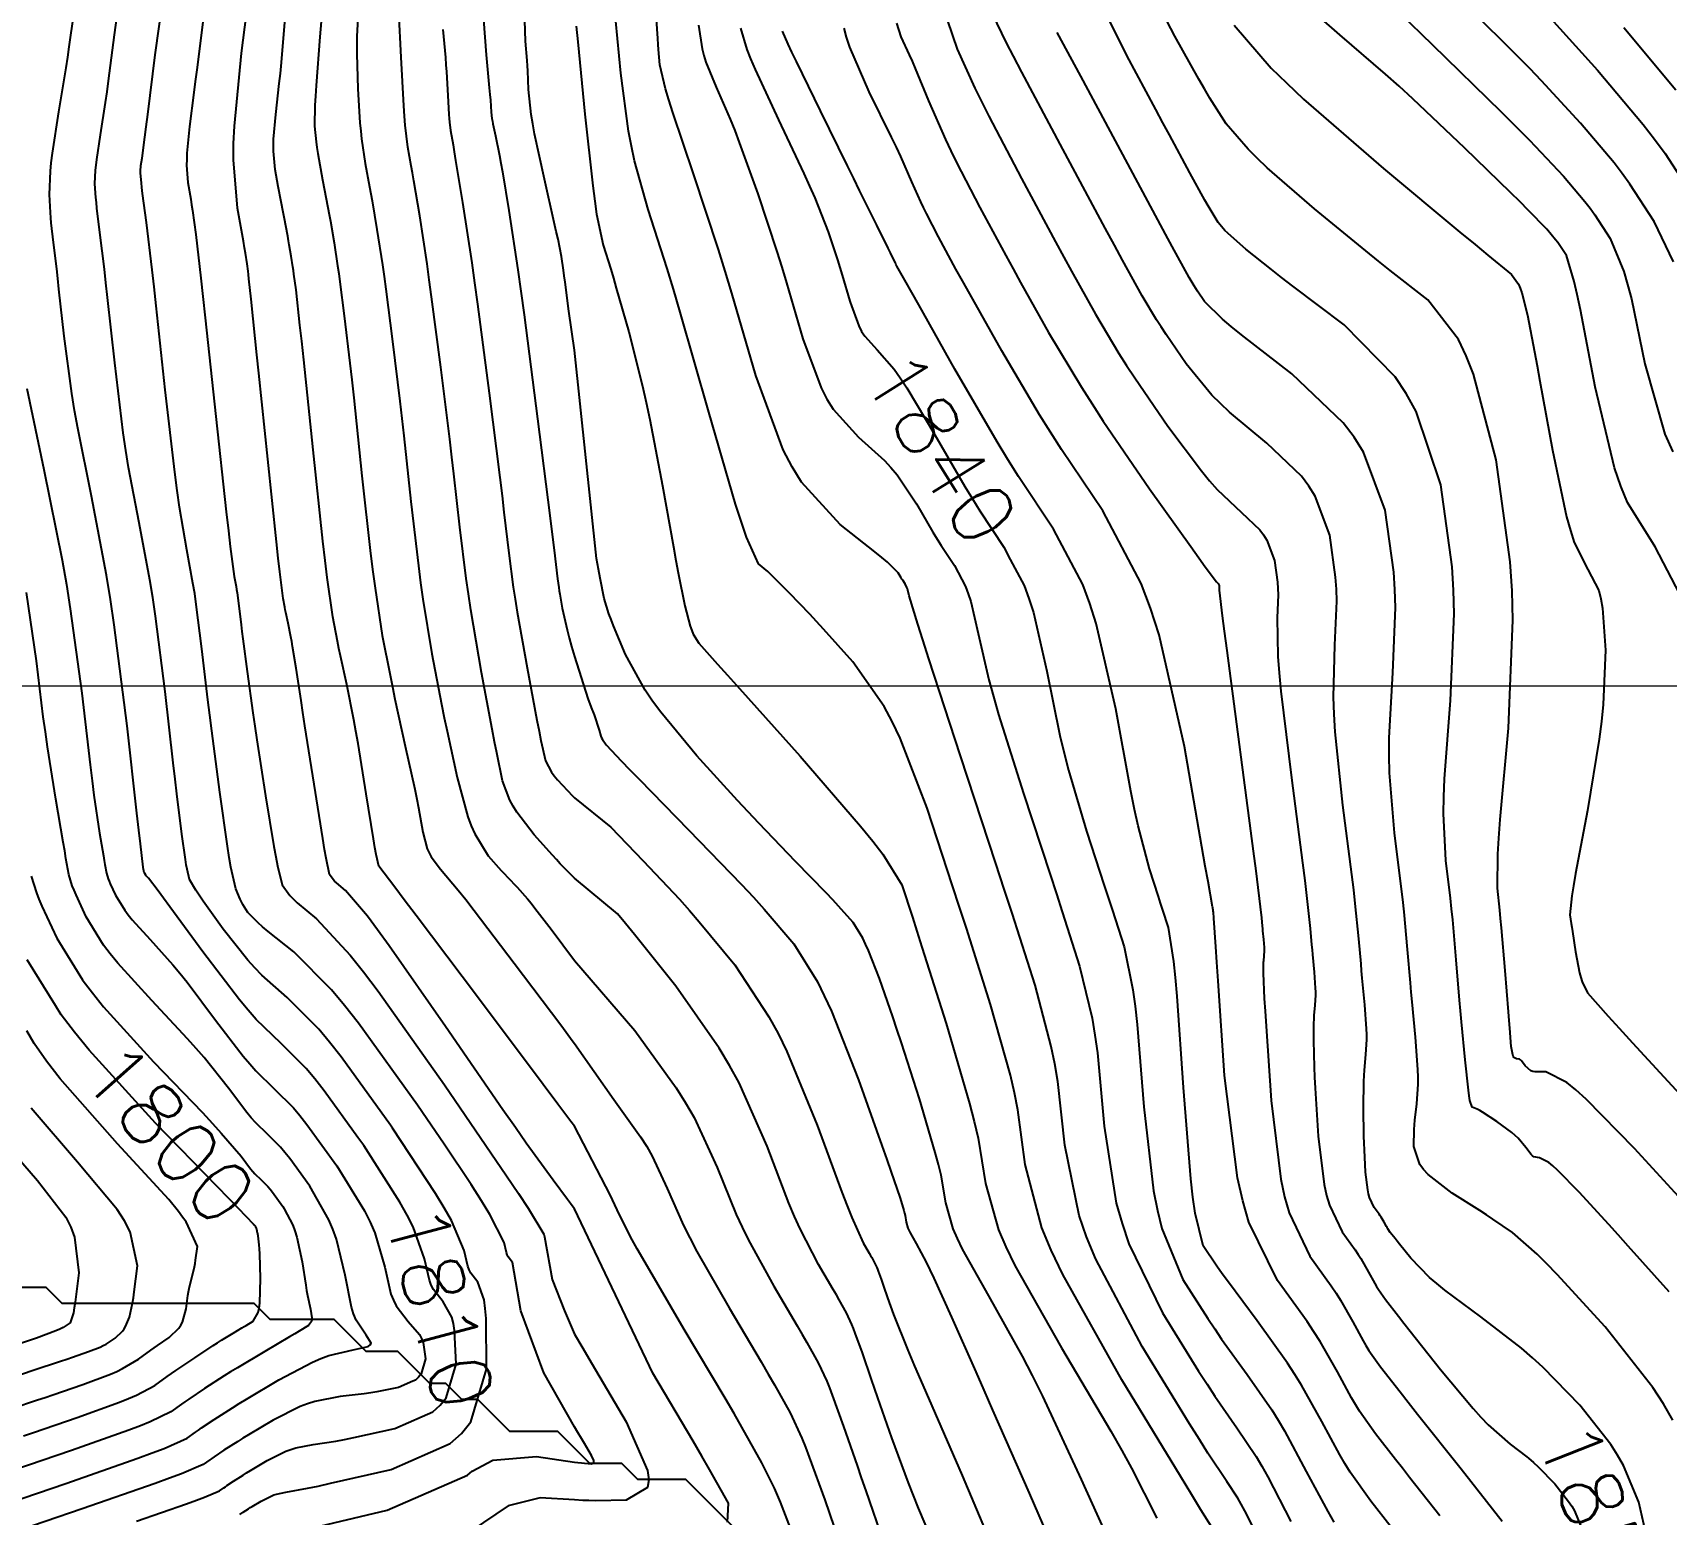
# Model space of a CAD drawing. Header units: metres. Extents: x 837117 to 838477, y 1189012 to 1191015.
# Drawn here: x 837966.1 to 838068.3, y 1189562.1 to 1189654.7 of the extents above; entities that cross this region are included whole.
import ezdxf

# ---------------------------------------------------------------- set-up
doc = ezdxf.new("R2010")
doc.units = ezdxf.units.M
doc.header["$LTSCALE"] = 0.3
doc.layers.add('COORD', color=7, linetype='Continuous', lineweight=20)
doc.layers.add('DRENAJE', color=5, linetype='Continuous', lineweight=25)
doc.layers.add('COTAS 10', color=1, linetype='Continuous')
doc.layers.add('COTAS INT', color=252, linetype='Continuous')
doc.styles.get("Standard").update_dxf_attribs({"font": 'simplex.shx'})

msp = doc.modelspace()

# ---------------------------------------------------------------- linework, layer by layer
at = {"layer": 'COORD'}
msp.add_line((837476.514, 1189613.872), (838476.514, 1189613.872), dxfattribs=at)
at = {"layer": 'COTAS 10'}
for points, elevation in [([(837979.076, 1189562.089), (837979.297, 1189562.237), (837979.618, 1189562.442), (837979.735, 1189562.513), (837979.863, 1189562.591), (837980.425, 1189562.927), (837981.051, 1189563.24), (837981.219, 1189563.304), (837981.385, 1189563.358), (837981.968, 1189563.473), (837983.322, 1189563.723), (837983.974, 1189563.863), (837984.746, 1189564.034), (837988.536, 1189564.905), (837992.233, 1189566.516), (837992.947, 1189567.153), (837993.526, 1189567.873), (837994.498, 1189571.161), (837994.474, 1189574.323), (837994.426, 1189574.964), (837994.359, 1189575.503), (837993.967, 1189576.6), (837993.525, 1189577.166), (837993.427, 1189577.37), (837993.34, 1189577.595), (837993.115, 1189578.576), (837992.314, 1189580.455), (837991.864, 1189581.246), (837991.316, 1189582.153), (837988.628, 1189586.23), (837988.511, 1189586.407), (837985.422, 1189590.684), (837984.695, 1189591.606), (837984.022, 1189592.415), (837982.053, 1189594.391), (837980.46, 1189595.797), (837980.023, 1189596.247), (837979.589, 1189596.723), (837978.04, 1189598.66), (837976.783, 1189600.42), (837976.533, 1189600.784), (837976.325, 1189601.094), (837975.929, 1189601.771), (837975.785, 1189602.405), (837975.736, 1189602.689), (837975.683, 1189603.02), (837975.457, 1189604.607), (837975.143, 1189607.125), (837975.033, 1189608.043), (837974.915, 1189609.056), (837974.406, 1189613.513), (837973.81, 1189618.22), (837973.636, 1189619.391), (837973.459, 1189620.505), (837972.787, 1189624.052), (837972.129, 1189627.516), (837971.96, 1189628.578), (837971.798, 1189629.684), (837971.262, 1189634.052), (837970.818, 1189638.137), (837970.714, 1189639.065), (837970.618, 1189639.906), (837970.339, 1189642.209), (837970.153, 1189643.726), (837970.115, 1189644.071), (837970.083, 1189644.384), (837970.02, 1189645.242), (837970.06, 1189646.104), (837970.093, 1189646.419), (837970.136, 1189646.768), (837970.371, 1189648.303), (837970.688, 1189650.328), (837970.781, 1189650.986), (837970.878, 1189651.686), (837971.249, 1189654.563), (837971.607, 1189657.152)], 1810), ([(837984.343, 1189657.338), (837984.083, 1189654.426), (837983.852, 1189651.382), (837983.812, 1189650.735), (837983.781, 1189650.172), (837983.753, 1189648.847), (837983.853, 1189647.862), (837983.903, 1189647.514), (837983.963, 1189647.134), (837984.26, 1189645.491), (837984.59, 1189643.759), (837984.67, 1189643.324), (837984.746, 1189642.907), (837984.978, 1189641.561), (837985.199, 1189640.118), (837985.266, 1189639.641), (837985.337, 1189639.13), (837985.615, 1189637.002), (837985.966, 1189634.041), (837986.081, 1189633.004), (837986.205, 1189631.872), (837986.719, 1189627.002), (837987.258, 1189622.136), (837987.398, 1189621.007), (837987.534, 1189619.972), (837987.991, 1189617.025), (837988.472, 1189614.548), (837988.623, 1189613.809), (837988.783, 1189613.049), (837989.424, 1189610.112), (837990.015, 1189607.41), (837990.143, 1189606.798), (837990.255, 1189606.243), (837990.531, 1189604.73), (837990.803, 1189603.687), (837990.914, 1189603.429), (837991.039, 1189603.185), (837991.618, 1189602.415), (837992.74, 1189601.101), (837993.207, 1189600.513), (837993.742, 1189599.829), (837996.242, 1189596.549), (837999.141, 1189592.677), (837999.928, 1189591.619), (838000, 1189591.522), (838002.455, 1189588.018), (838004.137, 1189585.684), (838004.518, 1189585.074), (838004.861, 1189584.478), (838005.795, 1189582.455), (838006.809, 1189580.143), (838007.204, 1189579.365), (838007.648, 1189578.527), (838009.662, 1189575.004), (838011.67, 1189571.616), (838012.109, 1189570.864), (838012.498, 1189570.192), (838013.483, 1189568.437), (838014.214, 1189566.854), (838014.442, 1189566.291), (838014.683, 1189565.674), (838015.646, 1189562.996), (838016.526, 1189560.43)], 1820), ([(838069.09, 1189619.602), (838067.552, 1189622.566), (838065.823, 1189625.322), (838065.403, 1189626.349), (838065.009, 1189627.491), (838063.797, 1189632.566), (838062.886, 1189637.367), (838062.682, 1189638.335), (838062.498, 1189639.147), (838062.006, 1189640.775), (838061.6, 1189641.396), (838061.47, 1189641.573), (838061.333, 1189641.752), (838060.775, 1189642.417), (838059.622, 1189643.606), (838059.11, 1189644.116), (838058.515, 1189644.703), (838055.666, 1189647.477), (838052.403, 1189650.561), (838051.546, 1189651.345), (838050.709, 1189652.098), (838047.852, 1189654.567), (838045.549, 1189656.554)], 1860), ([(838033.754, 1189559.708), (838031.694, 1189564.279), (838029.276, 1189569.488), (838028.64, 1189570.768), (838028.019, 1189571.977), (838025.9, 1189575.759), (838024.258, 1189578.669), (838023.938, 1189579.33), (838023.676, 1189579.927), (838023.219, 1189581.561), (838022.918, 1189583.301), (838022.755, 1189583.966), (838022.558, 1189584.71), (838021.561, 1189588.061), (838020.436, 1189591.566), (838020.159, 1189592.409), (838019.896, 1189593.195), (838019.073, 1189595.573), (838018.378, 1189597.336), (838018.195, 1189597.735), (838018.018, 1189598.095), (838017.415, 1189599.073), (838016.516, 1189600.101), (838016.152, 1189600.492), (838015.738, 1189600.929), (838013.829, 1189602.894), (838011.523, 1189605.284), (838010.86, 1189605.989), (838010.185, 1189606.714), (838007.659, 1189609.489), (838005.395, 1189612.224), (838004.886, 1189612.923), (838004.428, 1189613.598), (838003.198, 1189615.823), (838002.447, 1189617.615), (838002.291, 1189618.016), (838002.157, 1189618.375), (838001.858, 1189619.327), (838001.608, 1189620.605), (838001.504, 1189621.17), (838001.385, 1189621.827), (838000, 1189634.852), (837999.655, 1189637.278), (837999.42, 1189639.1), (837999.368, 1189639.496), (837999.32, 1189639.843), (837999.194, 1189640.704), (837998.974, 1189641.781), (837998.868, 1189642.265), (837998.742, 1189642.829), (837998.121, 1189645.538), (837997.513, 1189648.363), (837997.395, 1189649.001), (837997.298, 1189649.577), (837997.13, 1189651.136), (837997.085, 1189652.301), (837997.066, 1189652.629), (837997.044, 1189652.959), (837996.942, 1189654.17), (837996.89, 1189655.449)], 1830), ([(838067.049, 1189560.559), (838066.54, 1189562.858), (838065.583, 1189565.148), (838065.208, 1189565.8), (838064.785, 1189566.46), (838062.858, 1189568.908), (838060.547, 1189571.276), (838060.296, 1189571.507), (838059.881, 1189571.885), (838059.204, 1189572.474), (838056.665, 1189574.433), (838054.403, 1189576.107), (838053.9, 1189576.516), (838053.45, 1189576.902), (838052.274, 1189578.1), (838051.576, 1189578.983), (838051.428, 1189579.17), (838051.3, 1189579.333), (838051.001, 1189579.714), (838050.838, 1189579.945), (838050.795, 1189580.013), (838050.753, 1189580.083), (838050.611, 1189580.347), (838050.435, 1189580.658), (838050.372, 1189580.756), (838050.303, 1189580.86), (838050.001, 1189581.278), (838049.708, 1189581.891), (838049.645, 1189582.118), (838049.589, 1189582.369), (838049.452, 1189583.48), (838049.381, 1189584.869), (838049.367, 1189585.294), (838049.355, 1189585.738), (838049.334, 1189587.49), (838049.352, 1189589.138), (838049.365, 1189589.517), (838049.382, 1189589.862), (838049.471, 1189590.828), (838049.528, 1189591.76), (838049.525, 1189592.083), (838049.514, 1189592.436), (838049.404, 1189593.945), (838049.248, 1189595.607), (838049.208, 1189596.055), (838049.17, 1189596.498), (838049.04, 1189598.055), (838048.813, 1189600.262), (838048.712, 1189601.115), (838048.595, 1189602.073), (838048.038, 1189606.405), (838047.557, 1189610.99), (838047.488, 1189612.108), (838047.448, 1189613.159), (838047.536, 1189616.405), (838047.653, 1189619.172), (838047.631, 1189619.922), (838047.585, 1189620.663), (838047.222, 1189623.281), (838046.303, 1189625.726), (838045.907, 1189626.359), (838045.449, 1189626.973), (838043.281, 1189629.033), (838040.945, 1189630.97), (838040.38, 1189631.508), (838039.852, 1189632.046), (838038.241, 1189633.993), (838036.981, 1189635.83), (838036.674, 1189636.299), (838036.385, 1189636.751), (838035.491, 1189638.241), (838034.258, 1189640.484), (838033.756, 1189641.412), (838033.183, 1189642.472), (838030.532, 1189647.405), (838027.966, 1189652.232), (838027.447, 1189653.224), (838027.012, 1189654.068), (838026.131, 1189655.871)], 1850), ([(838010.376, 1189654.971), (838010.77, 1189653.631), (838011.002, 1189653.054), (838011.288, 1189652.388), (838012.764, 1189649.238), (838014.348, 1189645.893), (838014.702, 1189645.104), (838015.02, 1189644.375), (838015.86, 1189642.236), (838016.436, 1189640.497), (838016.587, 1189640.021), (838016.734, 1189639.546), (838017.213, 1189637.91), (838017.231, 1189637.847), (838017.778, 1189636.364), (838017.955, 1189636.025), (838018.143, 1189635.717), (838018.918, 1189634.867), (838019.987, 1189633.658), (838020.362, 1189633.125), (838020.771, 1189632.506), (838022.53, 1189629.551), (838024.398, 1189626.334), (838024.874, 1189625.55), (838025.334, 1189624.812), (838026.848, 1189622.53), (838027.247, 1189621.776), (838028.112, 1189620.136), (838028.414, 1189619.328), (838028.695, 1189618.456), (838029.536, 1189614.782), (838030.344, 1189610.762), (838030.605, 1189609.673), (838030.881, 1189608.594), (838032.011, 1189604.782), (838033.121, 1189601.397), (838033.385, 1189600.586), (838033.63, 1189599.831), (838034.356, 1189597.563), (838034.914, 1189594.869), (838035.052, 1189593.845), (838035.183, 1189592.7), (838035.599, 1189587.563), (838036.198, 1189582.305), (838036.444, 1189581.084), (838036.726, 1189579.966), (838038.036, 1189576.775), (838039.587, 1189574.328), (838040.022, 1189573.679), (838040.458, 1189573.041), (838042.05, 1189570.841), (838043.595, 1189568.619), (838044, 1189567.969), (838044.397, 1189567.303), (838045.75, 1189564.77), (838047.09, 1189562.263), (838047.478, 1189561.614)], 1840), ([(837965.561, 1189567.002), (837966.179, 1189567.212), (837968.918, 1189568.145), (837971.571, 1189569.104), (837972.133, 1189569.329), (837972.622, 1189569.538), (837973.765, 1189570.147), (837974.549, 1189570.715), (837974.81, 1189570.897), (837975.091, 1189571.091), (837976.264, 1189571.881), (837977.423, 1189572.641), (837977.695, 1189572.816), (837977.944, 1189572.975), (837978.668, 1189573.421), (837979.215, 1189573.743), (837979.354, 1189573.825), (837979.487, 1189573.903), (837979.925, 1189574.159), (837980.238, 1189574.71), (837980.294, 1189574.975), (837980.336, 1189575.288), (837980.377, 1189576.826), (837980.326, 1189578.365), (837980.311, 1189578.678), (837980.295, 1189578.944), (837980.236, 1189579.497), (837980.183, 1189579.702), (837980.173, 1189579.748), (837980.163, 1189579.789), (837980.142, 1189579.899), (837980.126, 1189579.972), (837980.121, 1189579.991), (837980.114, 1189580.008), (837980.084, 1189580.063), (837980.054, 1189580.106), (837980.046, 1189580.115), (837980.04, 1189580.123), (837980.02, 1189580.142), (837980.001, 1189580.161), (837979.995, 1189580.168), (837979.988, 1189580.176), (837979.96, 1189580.213), (837978.997, 1189581.21), (837978.401, 1189581.823), (837977.662, 1189582.582), (837973.802, 1189586.543), (837969.659, 1189591.098), (837968.742, 1189592.232), (837967.924, 1189593.31), (837967.559, 1189593.901), (837965.799, 1189596.745)], 1800)]:
    msp.add_lwpolyline(points, dxfattribs=dict(at, elevation=elevation))
at = {"layer": 'COTAS INT'}
for points, elevation in [([(838009.565, 1189561.615), (838009.639, 1189562.789), (838008.452, 1189564.9), (838007.971, 1189565.728), (838007.425, 1189566.662), (838004.905, 1189570.912), (838000, 1189581.186), (837999.927, 1189581.284), (837999.755, 1189581.515), (837999.559, 1189581.776), (837998.661, 1189582.971), (837996.991, 1189585.294), (837996.31, 1189586.266), (837995.533, 1189587.379), (837991.934, 1189592.588), (837988.409, 1189597.625), (837987.679, 1189598.631), (837987.055, 1189599.468), (837985.688, 1189601.085), (837985.126, 1189601.551), (837985.009, 1189601.662), (837984.91, 1189601.765), (837984.692, 1189602.073), (837984.478, 1189603.097), (837984.382, 1189603.652), (837984.269, 1189604.324), (837983.725, 1189607.731), (837983.157, 1189611.383), (837983.028, 1189612.209), (837982.912, 1189612.956), (837982.598, 1189614.986), (837982.381, 1189616.334), (837982.327, 1189616.651), (837982.274, 1189616.943), (837982.104, 1189617.792), (837981.961, 1189618.448), (837981.926, 1189618.618), (837981.892, 1189618.782), (837981.784, 1189619.336), (837981.58, 1189620.987), (837981.485, 1189621.844), (837981.373, 1189622.875), (837980.831, 1189628.042), (837980.276, 1189633.407), (837980.155, 1189634.563), (837980.05, 1189635.576), (837979.791, 1189638.042), (837979.654, 1189639.314), (837979.626, 1189639.575), (837979.602, 1189639.795), (837979.549, 1189640.256), (837979.438, 1189640.912), (837979.377, 1189641.254), (837979.303, 1189641.666), (837978.928, 1189643.734), (837978.688, 1189646.753), (837978.698, 1189647.765), (837978.743, 1189648.852), (837979.182, 1189653.416), (837979.713, 1189657.494)], 1816), ([(838049.57, 1189657.893), (838053.624, 1189653.952), (838057.921, 1189649.752), (838058.865, 1189648.812), (838059.702, 1189647.969), (838061.837, 1189645.729), (838063.159, 1189644.152), (838063.484, 1189643.728), (838063.792, 1189643.308), (838064.754, 1189641.837), (838065.6, 1189639.759), (838065.834, 1189638.958), (838066.068, 1189638.059), (838066.913, 1189633.996), (838068.17, 1189629.601), (838068.664, 1189628.494)], 1862), ([(837983.292, 1189561.174), (837988.302, 1189562.345), (837993.322, 1189564.533), (837993.617, 1189564.796), (837994.895, 1189565.473), (837997.626, 1189565.701), (838000, 1189565.358), (838000.212, 1189565.331), (838000.437, 1189565.305), (838000.63, 1189565.285), (838001.07, 1189565.257), (838001.214, 1189565.341), (838001.221, 1189565.392), (838001.213, 1189565.455), (838001.069, 1189565.781), (838000.632, 1189566.516), (838000.439, 1189566.836), (838000.216, 1189567.207), (838000, 1189567.566), (837998.081, 1189570.936), (837996.64, 1189574.805), (837996.137, 1189577.837), (837995.862, 1189578.189), (837995.8, 1189578.32), (837995.744, 1189578.463), (837995.6, 1189579.09), (837994.711, 1189580.84), (837994.186, 1189581.691), (837993.539, 1189582.702), (837991.848, 1189585.22), (837990.782, 1189586.805), (837990.197, 1189587.675), (837986.496, 1189592.799), (837985.624, 1189593.904), (837984.818, 1189594.873), (837982.46, 1189597.241), (837980.846, 1189598.52), (837980.509, 1189598.803), (837980.221, 1189599.056), (837979.577, 1189599.711), (837979.262, 1189600.213), (837979.18, 1189600.369), (837979.1, 1189600.533), (837978.833, 1189601.184), (837978.525, 1189602.535), (837978.42, 1189603.14), (837978.307, 1189603.845), (837977.826, 1189607.226), (837977.329, 1189611.054), (837977.205, 1189612.041), (837977.088, 1189612.997), (837976.713, 1189616.188), (837976.363, 1189618.954), (837976.261, 1189619.642), (837976.156, 1189620.297), (837975.761, 1189622.381), (837975.307, 1189625.049), (837975.166, 1189626.071), (837975.017, 1189627.217), (837974.425, 1189632.381), (837973.856, 1189637.613), (837973.723, 1189638.802), (837973.6, 1189639.879), (837973.243, 1189642.829), (837973.009, 1189644.65), (837972.964, 1189645.014), (837972.927, 1189645.318), (837972.864, 1189645.912), (837972.876, 1189646.177), (837972.887, 1189646.275), (837972.9, 1189646.382), (837972.972, 1189646.855), (837973.155, 1189648.171), (837973.238, 1189648.811), (837973.335, 1189649.569), (837973.8, 1189653.302), (837974.312, 1189657.006)], 1812), ([(837986.492, 1189656.324), (837986.399, 1189654.483), (837986.391, 1189653.934), (837986.39, 1189653.367), (837986.451, 1189651.177), (837986.59, 1189649.061), (837986.639, 1189648.542), (837986.693, 1189648.051), (837986.925, 1189646.518), (837987.196, 1189645.068), (837987.275, 1189644.629), (837987.354, 1189644.175), (837987.655, 1189642.4), (837987.994, 1189640.182), (837988.098, 1189639.448), (837988.206, 1189638.662), (837988.635, 1189635.391), (837989.088, 1189631.661), (837989.212, 1189630.586), (837989.335, 1189629.493), (837989.775, 1189625.391), (837990.243, 1189621.362), (837990.384, 1189620.315), (837990.529, 1189619.298), (837991.094, 1189615.87), (837991.698, 1189612.717), (837991.867, 1189611.874), (837992.038, 1189611.042), (837992.663, 1189608.145), (837993.345, 1189605.683), (837993.552, 1189605.126), (837993.766, 1189604.624), (837994.603, 1189603.258), (837995.421, 1189602.338), (837995.623, 1189602.117), (837995.814, 1189601.91), (837996.415, 1189601.281), (837997.066, 1189600.554), (837997.288, 1189600.285), (837997.528, 1189599.987), (837998.547, 1189598.666), (838000, 1189596.712), (838003.779, 1189592.34), (838006.368, 1189588.749), (838006.953, 1189587.809), (838007.482, 1189586.892), (838008.918, 1189583.779), (838010.109, 1189580.84), (838010.483, 1189580.033), (838010.876, 1189579.23), (838012.456, 1189576.354), (838013.921, 1189573.882), (838014.242, 1189573.333), (838014.526, 1189572.843), (838015.244, 1189571.562), (838015.777, 1189570.407), (838015.944, 1189569.996), (838016.12, 1189569.546), (838016.823, 1189567.592), (838017.668, 1189565.137), (838017.933, 1189564.372), (838018.212, 1189563.569), (838019.329, 1189560.36)], 1822), ([(838068.441, 1189576.008), (838065.874, 1189578.863), (838065.246, 1189579.557), (838064.654, 1189580.21), (838062.813, 1189582.222), (838061.453, 1189583.611), (838061.164, 1189583.872), (838060.913, 1189584.079), (838060.323, 1189584.378), (838059.983, 1189584.445), (838059.89, 1189584.506), (838059.797, 1189584.584), (838059.467, 1189585.017), (838058.991, 1189585.602), (838058.807, 1189585.777), (838058.6, 1189585.957), (838057.665, 1189586.65), (838056.77, 1189587.229), (838056.588, 1189587.336), (838056.436, 1189587.42), (838056.124, 1189587.534), (838055.98, 1189587.965), (838055.933, 1189588.249), (838055.883, 1189588.605), (838055.676, 1189590.489), (838055.454, 1189592.878), (838055.394, 1189593.554), (838055.335, 1189594.235), (838055.128, 1189596.745), (838054.905, 1189599.249), (838054.836, 1189599.926), (838054.764, 1189600.596), (838054.478, 1189602.957), (838054.335, 1189605.899), (838054.354, 1189606.935), (838054.398, 1189608.068), (838054.765, 1189612.957), (838054.994, 1189618.378), (838054.951, 1189619.846), (838054.861, 1189621.3), (838054.15, 1189626.428), (838052.608, 1189631.024), (838051.994, 1189632.142), (838051.299, 1189633.193), (838048.113, 1189636.428), (838044.912, 1189638.856), (838044.207, 1189639.397), (838043.581, 1189639.882), (838041.976, 1189641.161), (838041.044, 1189641.971), (838040.843, 1189642.16), (838040.666, 1189642.333), (838040.233, 1189642.834), (838039.797, 1189643.554), (838039.619, 1189643.866), (838039.416, 1189644.227), (838038.473, 1189645.94), (838037.196, 1189648.298), (838036.781, 1189649.066), (838036.34, 1189649.885), (838034.527, 1189653.259), (838032.995, 1189656.361)], 1854), ([(838069.476, 1189581.461), (838066.265, 1189584.948), (838063.237, 1189588.042), (838062.593, 1189588.623), (838062.034, 1189589.083), (838060.719, 1189589.751), (838060.058, 1189589.739), (838059.912, 1189589.771), (838059.78, 1189589.819), (838059.437, 1189590.122), (838059.206, 1189590.437), (838059.146, 1189590.492), (838059.087, 1189590.533), (838058.887, 1189590.568), (838058.722, 1189590.652), (838058.685, 1189590.725), (838058.652, 1189590.819), (838058.564, 1189591.339), (838058.465, 1189592.468), (838058.425, 1189592.948), (838058.38, 1189593.499), (838058.172, 1189596.09), (838057.951, 1189598.742), (838057.898, 1189599.331), (838057.848, 1189599.857), (838057.698, 1189601.233), (838057.724, 1189603.353), (838057.787, 1189604.349), (838057.872, 1189605.522), (838058.38, 1189611.233), (838058.665, 1189617.981), (838058.611, 1189619.809), (838058.499, 1189621.618), (838057.614, 1189628.002), (838056.193, 1189633.348), (838055.742, 1189634.502), (838055.268, 1189635.516), (838053.35, 1189638.002), (838051, 1189639.825), (838050.253, 1189640.422), (838049.464, 1189641.058), (838046.27, 1189643.685), (838043.313, 1189646.255), (838042.675, 1189646.855), (838042.114, 1189647.406), (838040.74, 1189648.994), (838039.723, 1189650.608), (838039.388, 1189651.175), (838039.029, 1189651.794), (838037.541, 1189654.466), (838036.254, 1189656.927)], 1856), ([(838068.702, 1189640.371), (838067.502, 1189642.898), (838065.983, 1189645.221), (838065.498, 1189645.883), (838064.985, 1189646.553), (838062.898, 1189649.04), (838060.455, 1189651.68), (838059.718, 1189652.447), (838058.953, 1189653.228), (838055.972, 1189656.179)], 1864), ([(837972.632, 1189561.668), (837975.755, 1189562.752), (837976.371, 1189562.974), (837976.879, 1189563.162), (837977.814, 1189563.558), (837978.089, 1189563.757), (837978.18, 1189563.821), (837978.279, 1189563.889), (837978.69, 1189564.166), (837979.29, 1189564.547), (837979.506, 1189564.68), (837979.745, 1189564.825), (837980.792, 1189565.449), (837981.957, 1189566.033), (837982.27, 1189566.152), (837982.58, 1189566.254), (837983.665, 1189566.467), (837985.093, 1189566.677), (837985.618, 1189566.776), (837986.2, 1189566.893), (837988.77, 1189567.465), (837990.486, 1189568.213), (837991.145, 1189568.5), (837991.603, 1189568.909), (837991.975, 1189569.371), (837992.599, 1189571.482), (837992.512, 1189573.574), (837992.435, 1189574.024), (837992.336, 1189574.418), (837991.788, 1189575.373), (837991.187, 1189576.143), (837991.054, 1189576.421), (837990.936, 1189576.726), (837990.629, 1189578.062), (837989.917, 1189580.07), (837989.543, 1189580.8), (837989.092, 1189581.605), (837986.826, 1189585.138), (837986.456, 1189585.651), (837984.349, 1189588.568), (837983.765, 1189589.308), (837983.226, 1189589.957), (837981.647, 1189591.541), (837980.115, 1189593.018), (837979.605, 1189593.599), (837979.057, 1189594.254), (837976.772, 1189597.24), (837974.712, 1189600.06), (837974.308, 1189600.61), (837973.975, 1189601.06), (837973.372, 1189601.85), (837973.257, 1189601.977), (837973.231, 1189602.009), (837973.208, 1189602.039), (837973.149, 1189602.135), (837973.115, 1189602.209), (837973.108, 1189602.226), (837973.102, 1189602.24), (837973.09, 1189602.278), (837973.08, 1189602.333), (837973.076, 1189602.359), (837973.071, 1189602.389), (837973.046, 1189602.534), (837972.873, 1189603.997), (837972.775, 1189604.857), (837972.655, 1189605.914), (837972.038, 1189611.379), (837971.235, 1189617.686), (837970.997, 1189619.275), (837970.752, 1189620.796), (837969.812, 1189625.723), (837968.95, 1189629.983), (837968.755, 1189631.084), (837968.579, 1189632.151), (837968.098, 1189635.723), (837967.779, 1189638.66), (837967.704, 1189639.328), (837967.635, 1189639.932), (837967.435, 1189641.588), (837967.296, 1189642.802), (837967.266, 1189643.128), (837967.24, 1189643.449), (837967.176, 1189644.572), (837967.243, 1189646.031), (837967.299, 1189646.564), (837967.371, 1189647.154), (837967.77, 1189649.751), (837968.22, 1189652.486), (837968.325, 1189653.162), (837968.421, 1189653.803), (837968.698, 1189655.825)], 1808), ([(837976.761, 1189655.357), (837976.389, 1189652.365), (837976.298, 1189651.636), (837976.211, 1189650.95), (837975.939, 1189648.828), (837975.779, 1189647.17), (837975.762, 1189646.776), (837975.758, 1189646.411), (837975.843, 1189645.326), (837976.016, 1189644.282), (837976.068, 1189643.942), (837976.121, 1189643.58), (837976.325, 1189642.088), (837976.648, 1189639.349), (837976.777, 1189638.2), (837976.922, 1189636.881), (837977.588, 1189630.71), (837978.237, 1189624.75), (837978.371, 1189623.565), (837978.486, 1189622.582), (837978.736, 1189620.71), (837978.854, 1189620.089), (837978.885, 1189619.893), (837978.915, 1189619.688), (837979.02, 1189618.863), (837979.16, 1189617.695), (837979.214, 1189617.273), (837979.273, 1189616.809), (837979.54, 1189614.777), (837979.902, 1189612.177), (837980.022, 1189611.355), (837980.151, 1189610.488), (837980.685, 1189606.988), (837981.205, 1189603.832), (837981.324, 1189603.182), (837981.433, 1189602.629), (837981.734, 1189601.441), (837982.204, 1189600.777), (837982.419, 1189600.555), (837982.67, 1189600.315), (837983.881, 1189599.311), (837985.991, 1189597.043), (837986.808, 1189596.008), (837987.725, 1189594.795), (837991.882, 1189588.944), (837995.763, 1189583.25), (837996.507, 1189582.137), (837997.108, 1189581.225), (837998.086, 1189579.604), (837998.126, 1189579.433), (837998.612, 1189576.778), (837999.37, 1189574.805), (838000, 1189573.353), (838000.523, 1189572.475), (838000.899, 1189571.839), (838001.322, 1189571.122), (838003.23, 1189567.872), (838004.575, 1189564.828), (838004.642, 1189564.242), (838004.577, 1189563.767), (838003.238, 1189562.979), (838001.328, 1189562.948), (838000.903, 1189562.95), (838000.523, 1189562.957), (838000, 1189562.991), (837997.853, 1189563.121), (837995.856, 1189562.632), (837993.536, 1189561.066)], 1814), ([(838013.499, 1189561.232), (838012.886, 1189562.851), (838012.698, 1189563.294), (838012.501, 1189563.735), (838011.722, 1189565.312), (838010.471, 1189567.541), (838009.977, 1189568.395), (838009.418, 1189569.35), (838006.868, 1189573.653), (838004.419, 1189577.824), (838003.924, 1189578.696), (838003.509, 1189579.446), (838002.671, 1189581.132), (838002.241, 1189582.064), (838000, 1189586.344), (837999.779, 1189586.642), (837998.963, 1189587.735), (837998.049, 1189588.956), (837993.936, 1189594.433), (837990.101, 1189599.525), (837989.363, 1189600.503), (837988.764, 1189601.295), (837987.77, 1189602.596), (837987.6, 1189603.339), (837987.522, 1189603.779), (837987.43, 1189604.32), (837986.986, 1189607.121), (837986.474, 1189610.276), (837986.34, 1189611.04), (837986.209, 1189611.757), (837985.764, 1189613.952), (837985.372, 1189615.748), (837985.275, 1189616.214), (837985.182, 1189616.665), (837984.888, 1189618.18), (837984.54, 1189620.647), (837984.413, 1189621.699), (837984.274, 1189622.91), (837983.662, 1189628.614), (837983.075, 1189634.252), (837982.951, 1189635.421), (837982.843, 1189636.42), (837982.596, 1189638.614), (837982.468, 1189639.598), (837982.435, 1189639.834), (837982.404, 1189640.055), (837982.302, 1189640.722), (837982.176, 1189641.439), (837982.129, 1189641.691), (837982.078, 1189641.966), (837981.85, 1189643.156), (837981.604, 1189644.431), (837981.542, 1189644.761), (837981.481, 1189645.08), (837981.283, 1189646.151), (837981.179, 1189647.286), (837981.178, 1189647.647), (837981.188, 1189648.028), (837981.328, 1189649.573), (837981.552, 1189651.517), (837981.617, 1189652.151), (837981.682, 1189652.826), (837981.926, 1189655.609)], 1818), ([(838022.752, 1189559.543), (838021.51, 1189562.47), (838021.19, 1189563.267), (838020.88, 1189564.059), (838019.845, 1189566.869), (838018.973, 1189569.371), (838018.766, 1189569.969), (838018.573, 1189570.525), (838018, 1189572.187), (838017.557, 1189573.418), (838017.446, 1189573.701), (838017.341, 1189573.96), (838017.006, 1189574.687), (838016.553, 1189575.494), (838016.374, 1189575.802), (838016.173, 1189576.148), (838015.25, 1189577.704), (838014.105, 1189579.933), (838013.763, 1189580.702), (838013.41, 1189581.537), (838012.042, 1189585.103), (838010.292, 1189589.067), (838009.697, 1189590.154), (838009.054, 1189591.236), (838006.335, 1189595.103), (838003.745, 1189598.341), (838003.184, 1189599.027), (838002.691, 1189599.621), (838000, 1189601.848), (837999.752, 1189602.097), (837999.115, 1189602.756), (837998.882, 1189603.009), (837998.625, 1189603.293), (837997.491, 1189604.571), (837996.4, 1189605.986), (837996.169, 1189606.357), (837995.969, 1189606.718), (837995.506, 1189607.943), (837995.146, 1189609.689), (837995.012, 1189610.379), (837994.862, 1189611.158), (837994.197, 1189614.714), (837993.523, 1189618.623), (837993.369, 1189619.623), (837993.227, 1189620.589), (837992.832, 1189623.779), (837992.465, 1189627.113), (837992.342, 1189628.169), (837992.21, 1189629.282), (837991.654, 1189633.779), (837991.075, 1189638.194), (837990.929, 1189639.255), (837990.789, 1189640.245), (837990.331, 1189643.239), (837989.963, 1189645.442), (837989.879, 1189645.935), (837989.802, 1189646.376), (837989.59, 1189647.545), (837989.426, 1189648.914), (837989.38, 1189649.481), (837989.334, 1189650.13), (837989.166, 1189653.153), (837989.027, 1189656.038)], 1824), ([(837994.311, 1189655.516), (837994.477, 1189653.311), (837994.676, 1189651.244), (837994.714, 1189650.823), (837994.745, 1189650.468), (837994.799, 1189649.734), (837994.844, 1189649.322), (837994.869, 1189649.169), (837994.901, 1189649.001), (837995.062, 1189648.253), (837995.312, 1189647.015), (837995.399, 1189646.538), (837995.494, 1189646.002), (837995.905, 1189643.58), (837996.46, 1189639.877), (837996.647, 1189638.534), (837996.848, 1189637.053), (837997.692, 1189630.556), (837998.454, 1189624.523), (837998.603, 1189623.334), (837998.726, 1189622.354), (837998.945, 1189620.556), (837999.018, 1189620.009), (837999.048, 1189619.818), (837999.082, 1189619.61), (837999.24, 1189618.717), (837999.548, 1189617.37), (837999.676, 1189616.876), (837999.824, 1189616.33), (838000, 1189615.715), (838000.847, 1189613.074), (838001.056, 1189612.522), (838001.228, 1189612.057), (838001.539, 1189611.103), (838001.648, 1189610.728), (838001.693, 1189610.627), (838001.744, 1189610.528), (838001.979, 1189610.18), (838002.938, 1189609.16), (838003.445, 1189608.637), (838004.057, 1189608.009), (838007.137, 1189604.873), (838010.437, 1189601.459), (838011.186, 1189600.656), (838011.865, 1189599.914), (838013.721, 1189597.75), (838015.186, 1189595.374), (838015.618, 1189594.5), (838016.06, 1189593.531), (838017.75, 1189589.25), (838019.222, 1189585.139), (838019.527, 1189584.277), (838019.788, 1189583.536), (838020.36, 1189581.86), (838020.59, 1189581.087), (838020.636, 1189580.915), (838020.673, 1189580.762), (838020.743, 1189580.36), (838020.848, 1189579.983), (838020.909, 1189579.845), (838020.983, 1189579.693), (838021.361, 1189579.021), (838021.984, 1189577.847), (838022.212, 1189577.378), (838022.463, 1189576.847), (838023.57, 1189574.407), (838025.083, 1189570.991), (838025.591, 1189569.844), (838026.136, 1189568.61), (838028.426, 1189563.427), (838030.451, 1189558.748)], 1828), ([(838000.117, 1189655.097), (838000.214, 1189654.126), (838000.654, 1189649.607), (838001.14, 1189645.12), (838001.265, 1189644.168), (838001.387, 1189643.343), (838001.793, 1189641.413), (838002.271, 1189639.909), (838002.437, 1189639.352), (838002.619, 1189638.734), (838003.401, 1189635.993), (838004.259, 1189632.61), (838004.488, 1189631.586), (838004.714, 1189630.525), (838005.504, 1189626.379), (838006.186, 1189622.557), (838006.344, 1189621.7), (838006.49, 1189620.929), (838006.908, 1189618.875), (838007.243, 1189617.611), (838007.337, 1189617.34), (838007.43, 1189617.102), (838007.772, 1189616.529), (838008.952, 1189615.235), (838009.575, 1189614.543), (838010.325, 1189613.706), (838014.105, 1189609.48), (838017.891, 1189605.101), (838018.645, 1189604.168), (838019.272, 1189603.357), (838020.474, 1189601.439), (838021.123, 1189599.423), (838021.401, 1189598.55), (838021.722, 1189597.541), (838023.235, 1189592.761), (838024.702, 1189587.779), (838024.994, 1189586.642), (838025.235, 1189585.61), (838025.695, 1189582.761), (838026.504, 1189579.871), (838026.967, 1189578.814), (838027.533, 1189577.646), (838030.438, 1189572.496), (838033.53, 1189567.289), (838034.214, 1189566.084), (838034.823, 1189564.981), (838036.4, 1189561.855)], 1832), ([(838040.149, 1189560.787), (838039.167, 1189562.369), (838038.59, 1189563.312), (838037.879, 1189564.474), (838034.209, 1189570.492), (838030.524, 1189577.088), (838029.804, 1189578.613), (838029.215, 1189580.009), (838028.171, 1189583.962), (838027.722, 1189587.383), (838027.508, 1189588.442), (838027.255, 1189589.551), (838026.015, 1189593.962), (838024.499, 1189598.721), (838024.071, 1189600.049), (838023.64, 1189601.382), (838022.054, 1189606.235), (838020.363, 1189610.607), (838019.865, 1189611.637), (838019.355, 1189612.589), (838017.408, 1189615.373), (838015.566, 1189617.415), (838015.123, 1189617.899), (838014.709, 1189618.346), (838013.453, 1189619.667), (838012.506, 1189620.611), (838012.286, 1189620.821), (838012.084, 1189621.009), (838011.508, 1189621.503), (838010.753, 1189623.167), (838010.439, 1189624.093), (838010.078, 1189625.22), (838008.395, 1189630.974), (838006.61, 1189637.217), (838006.186, 1189638.653), (838005.791, 1189639.963), (838004.616, 1189643.639), (838003.757, 1189646.681), (838003.561, 1189647.592), (838003.383, 1189648.532), (838002.895, 1189652.172), (838002.588, 1189655.41)], 1834), ([(838042.813, 1189560.562), (838041.907, 1189562.322), (838041.682, 1189562.727), (838041.467, 1189563.097), (838040.783, 1189564.139), (838039.597, 1189565.927), (838039.067, 1189566.768), (838038.449, 1189567.759), (838035.485, 1189572.586), (838032.591, 1189578.047), (838032.018, 1189579.437), (838031.542, 1189580.774), (838030.647, 1189585.162), (838030.209, 1189589.155), (838030.023, 1189590.243), (838029.808, 1189591.324), (838028.796, 1189595.162), (838027.353, 1189599.665), (838026.867, 1189601.164), (838026.344, 1189602.772), (838024.14, 1189609.494), (838022.157, 1189615.55), (838021.773, 1189616.74), (838021.46, 1189617.719), (838020.926, 1189619.494), (838020.844, 1189619.85), (838020.817, 1189619.935), (838020.787, 1189620.013), (838020.665, 1189620.246), (838020.518, 1189620.467), (838020.473, 1189620.539), (838020.427, 1189620.615), (838020.246, 1189620.927), (838019.572, 1189621.598), (838019.215, 1189621.9), (838018.784, 1189622.252), (838016.614, 1189623.946), (838014.192, 1189626.606), (838013.603, 1189627.567), (838013.049, 1189628.626), (838011.341, 1189633.265), (838009.843, 1189638.406), (838009.421, 1189639.782), (838008.997, 1189641.138), (838007.439, 1189645.865), (838006.157, 1189649.706), (838005.906, 1189650.504), (838005.7, 1189651.187), (838005.333, 1189652.693), (838005.254, 1189653.635), (838005.229, 1189653.963), (838005.204, 1189654.32), (838005.106, 1189655.849)], 1836), ([(838007.756, 1189655.16), (838007.98, 1189653.693), (838008.09, 1189653.274), (838008.222, 1189652.851), (838008.87, 1189651.279), (838009.744, 1189649.28), (838010.017, 1189648.588), (838010.305, 1189647.835), (838011.456, 1189644.614), (838012.645, 1189641.027), (838012.956, 1189640.042), (838013.259, 1189639.062), (838014.286, 1189635.556), (838015.413, 1189632.495), (838015.779, 1189631.796), (838016.168, 1189631.162), (838017.766, 1189629.407), (838019.386, 1189627.955), (838019.788, 1189627.512), (838020.171, 1189627.052), (838021.388, 1189625.239), (838022.412, 1189623.475), (838022.674, 1189623.044), (838022.926, 1189622.64), (838023.756, 1189621.388), (838024.45, 1189620.075), (838024.615, 1189619.631), (838024.769, 1189619.153), (838025.231, 1189617.138), (838025.902, 1189614.241), (838026.189, 1189613.207), (838026.519, 1189612.072), (838028.075, 1189607.138), (838029.732, 1189602.085), (838030.126, 1189600.875), (838030.491, 1189599.748), (838031.576, 1189596.363), (838032.361, 1189593.096), (838032.537, 1189592.044), (838032.696, 1189590.928), (838033.123, 1189586.363), (838033.87, 1189581.54), (838034.231, 1189580.261), (838034.659, 1189579.006), (838036.76, 1189574.681), (838039.018, 1189571.043), (838039.544, 1189570.223), (838040.028, 1189569.484), (838041.417, 1189567.49), (838042.607, 1189565.703), (838042.965, 1189565.095), (838043.336, 1189564.438), (838044.778, 1189561.655)], 1838), ([(838020.127, 1189655.28), (838020.409, 1189654.435), (838020.927, 1189653.315), (838021.106, 1189652.904), (838021.301, 1189652.449), (838022.135, 1189650.442), (838023.197, 1189648.022), (838023.535, 1189647.307), (838023.892, 1189646.573), (838025.344, 1189643.757), (838026.961, 1189640.771), (838027.423, 1189639.928), (838027.892, 1189639.079), (838029.635, 1189635.957), (838031.69, 1189632.533), (838032.355, 1189631.494), (838033.061, 1189630.415), (838035.957, 1189626.191), (838038.524, 1189622.572), (838039.023, 1189621.874), (838039.43, 1189621.309), (838040.134, 1189620.368), (838040.222, 1189620.284), (838040.241, 1189620.259), (838040.257, 1189620.233), (838040.294, 1189620.134), (838040.309, 1189620.027), (838040.311, 1189619.997), (838040.312, 1189619.966), (838040.307, 1189619.853), (838040.498, 1189618.25), (838040.623, 1189617.28), (838040.778, 1189616.082), (838042.427, 1189603.55), (838042.589, 1189602.305), (838042.721, 1189601.276), (838042.953, 1189599.365), (838042.995, 1189598.856), (838043.007, 1189598.712), (838043.021, 1189598.565), (838043.071, 1189598.022), (838043.107, 1189597.529), (838043.111, 1189597.414), (838043.112, 1189597.309), (838043.093, 1189597.004), (838043.064, 1189596.689), (838043.059, 1189596.576), (838043.054, 1189596.453), (838043.049, 1189595.914), (838043.125, 1189594.323), (838043.173, 1189593.536), (838043.232, 1189592.598), (838043.543, 1189587.959), (838044.15, 1189583.048), (838044.396, 1189581.938), (838044.676, 1189580.938), (838045.969, 1189578.228), (838047.304, 1189576.38), (838047.611, 1189575.922), (838047.889, 1189575.488), (838048.667, 1189574.117), (838049.295, 1189572.946), (838049.479, 1189572.639), (838049.668, 1189572.34), (838050.389, 1189571.319), (838051.618, 1189569.747), (838052.127, 1189569.101), (838052.71, 1189568.362), (838055.424, 1189564.929), (838058.003, 1189561.662)], 1846), ([(838023.327, 1189655.437), (838023.929, 1189653.656), (838025.029, 1189651.23), (838025.44, 1189650.391), (838025.898, 1189649.479), (838027.938, 1189645.581), (838030.072, 1189641.621), (838030.59, 1189640.67), (838031.075, 1189639.782), (838032.563, 1189637.099), (838034.037, 1189634.642), (838034.514, 1189633.896), (838035.021, 1189633.123), (838037.099, 1189630.092), (838039.188, 1189627.309), (838039.702, 1189626.691), (838040.187, 1189626.14), (838041.707, 1189624.7), (838042.835, 1189623.629), (838043.074, 1189623.309), (838043.28, 1189622.98), (838043.758, 1189621.707), (838043.947, 1189620.345), (838043.971, 1189619.959), (838043.983, 1189619.569), (838043.922, 1189618.129), (838043.973, 1189615.705), (838044.056, 1189614.694), (838044.167, 1189613.536), (838044.818, 1189608.129), (838045.511, 1189602.811), (838045.65, 1189601.71), (838045.767, 1189600.769), (838045.996, 1189598.71), (838046.082, 1189597.677), (838046.108, 1189597.383), (838046.135, 1189597.086), (838046.238, 1189595.984), (838046.31, 1189594.983), (838046.318, 1189594.749), (838046.32, 1189594.534), (838046.282, 1189593.916), (838046.223, 1189593.276), (838046.212, 1189593.047), (838046.203, 1189592.795), (838046.191, 1189591.702), (838046.24, 1189590.031), (838046.27, 1189589.415), (838046.307, 1189588.733), (838046.497, 1189585.72), (838046.869, 1189582.708), (838047.02, 1189582.028), (838047.192, 1189581.414), (838047.985, 1189579.753), (838048.804, 1189578.62), (838048.991, 1189578.339), (838049.162, 1189578.073), (838049.639, 1189577.232), (838050.024, 1189576.515), (838050.137, 1189576.326), (838050.253, 1189576.143), (838050.695, 1189575.517), (838051.504, 1189574.483), (838051.851, 1189574.042), (838052.252, 1189573.534), (838054.144, 1189571.142), (838056.175, 1189568.705), (838056.664, 1189568.17), (838057.121, 1189567.695), (838058.502, 1189566.481), (838059.529, 1189565.689), (838059.642, 1189565.601), (838059.946, 1189565.337), (838060.245, 1189565.063), (838061.283, 1189564), (838062.149, 1189562.901), (838062.338, 1189562.604), (838062.507, 1189562.312), (838062.937, 1189561.283)], 1848), ([(838041.246, 1189655.155), (838043.562, 1189652.479), (838044.506, 1189651.549), (838045.583, 1189650.539), (838050.565, 1189646.209), (838055.348, 1189642.233), (838056.299, 1189641.446), (838057.087, 1189640.795), (838058.586, 1189639.575), (838059.007, 1189638.984), (838059.115, 1189638.729), (838059.221, 1189638.434), (838059.575, 1189637.04), (838060.017, 1189634.74), (838060.178, 1189633.875), (838060.356, 1189632.911), (838061.137, 1189628.601), (838062.017, 1189624.441), (838062.257, 1189623.571), (838062.496, 1189622.823), (838063.345, 1189621.137), (838064.026, 1189619.824), (838064.159, 1189619.31), (838064.267, 1189618.733), (838064.457, 1189616.105), (838064.302, 1189612.712), (838064.193, 1189611.651), (838064.055, 1189610.537), (838063.318, 1189606.075), (838062.587, 1189602.153), (838062.453, 1189601.379), (838062.348, 1189600.74), (838062.218, 1189599.559), (838062.312, 1189599.022), (838062.349, 1189598.79), (838062.391, 1189598.52), (838062.583, 1189597.243), (838062.835, 1189595.929), (838062.914, 1189595.637), (838062.998, 1189595.376), (838063.335, 1189594.692), (838064.626, 1189593.226), (838065.31, 1189592.471), (838066.137, 1189591.566), (838070.304, 1189587.039)], 1858), ([(838061.208, 1189655.391), (838063.96, 1189652.351), (838066.811, 1189648.953), (838067.512, 1189648.037), (838068.175, 1189647.133), (838070.25, 1189643.96)], 1866), ([(838065.594, 1189655.021), (838068.849, 1189651.116)], 1868), ([(837991.773, 1189654.897), (837991.932, 1189653.136), (837991.968, 1189652.681), (837992, 1189652.239), (837992.089, 1189650.761), (837992.155, 1189649.581), (837992.173, 1189649.328), (837992.191, 1189649.107), (837992.255, 1189648.573), (837992.409, 1189647.685), (837992.483, 1189647.241), (837992.572, 1189646.71), (837993.008, 1189644.078), (837993.584, 1189640.309), (837993.76, 1189639.061), (837993.945, 1189637.726), (837994.673, 1189632.168), (837995.332, 1189626.902), (837995.473, 1189625.751), (837995.596, 1189624.734), (837995.889, 1189622.168), (837996.171, 1189620.035), (837996.287, 1189619.291), (837996.42, 1189618.48), (837997.035, 1189614.997), (837997.653, 1189611.724), (837997.786, 1189611.045), (837997.904, 1189610.465), (837998.194, 1189609.194), (837998.566, 1189608.475), (837998.735, 1189608.243), (837998.932, 1189607.998), (837999.884, 1189606.992), (838000, 1189606.874), (838002.273, 1189605.044), (838004.305, 1189602.94), (838006.564, 1189600.54), (838007.185, 1189599.841), (838007.805, 1189599.128), (838010.028, 1189596.426), (838012.162, 1189593.19), (838012.725, 1189592.139), (838013.276, 1189591.022), (838015.166, 1189586.426), (838016.71, 1189582.234), (838017.042, 1189581.37), (838017.334, 1189580.635), (838018.044, 1189579.055), (838018.424, 1189578.414), (838018.507, 1189578.272), (838018.581, 1189578.144), (838018.767, 1189577.812), (838018.905, 1189577.513), (838018.949, 1189577.406), (838018.994, 1189577.29), (838019.176, 1189576.783), (838019.412, 1189576.098), (838019.492, 1189575.869), (838019.577, 1189575.623), (838019.936, 1189574.593), (838020.839, 1189572.355), (838021.268, 1189571.348), (838021.774, 1189570.172), (838024.246, 1189564.528), (838026.585, 1189558.939)], 1826), ([(838051.049, 1189561.283), (838049.777, 1189562.924), (838048.498, 1189564.734), (838048.163, 1189565.266), (838047.836, 1189565.81), (838046.722, 1189567.886), (838045.458, 1189570.167), (838045.036, 1189570.842), (838044.582, 1189571.535), (838042.684, 1189574.192), (838040.888, 1189576.599), (838040.499, 1189577.134), (838040.157, 1189577.613), (838039.311, 1189578.869), (838038.793, 1189580.925), (838038.658, 1189581.908), (838038.525, 1189583.071), (838038.075, 1189588.764), (838037.67, 1189594.473), (838037.566, 1189595.645), (838037.466, 1189596.641), (838037.136, 1189598.764), (838036.768, 1189599.914), (838036.644, 1189600.297), (838036.51, 1189600.709), (838035.946, 1189602.426), (838035.243, 1189605.116), (838035.02, 1189606.14), (838034.786, 1189607.284), (838033.841, 1189612.426), (838032.62, 1189617.759), (838032.212, 1189619.025), (838031.774, 1189620.198), (838029.939, 1189623.672), (838027.758, 1189626.955), (838027.102, 1189628.008), (838026.423, 1189629.124), (838023.779, 1189633.672), (838021.525, 1189637.674), (838021.091, 1189638.445), (838020.739, 1189639.07), (838020.156, 1189640.109), (838020.113, 1189640.191), (838020.103, 1189640.213), (838020.093, 1189640.234), (838020.062, 1189640.304), (838019.867, 1189640.705), (838019.754, 1189640.934), (838019.615, 1189641.215), (838018.899, 1189642.655), (838017.822, 1189644.83), (838017.456, 1189645.574), (838017.061, 1189646.379), (838015.386, 1189649.8), (838013.884, 1189652.889), (838013.596, 1189653.485), (838013.365, 1189653.969), (838012.996, 1189654.783)], 1842), ([(838054.105, 1189561.999), (838052.206, 1189564.404), (838051.754, 1189564.98), (838051.334, 1189565.515), (838050.083, 1189567.121), (838049.083, 1189568.537), (838048.821, 1189568.953), (838048.565, 1189569.378), (838047.694, 1189571.001), (838046.616, 1189572.903), (838046.23, 1189573.505), (838045.805, 1189574.14), (838043.954, 1189576.703), (838042.167, 1189580.355), (838041.783, 1189581.677), (838041.447, 1189583.133), (838040.636, 1189589.511), (838040.23, 1189595.434), (838040.15, 1189596.603), (838040.084, 1189597.568), (838039.964, 1189599.352), (838039.94, 1189599.72), (838039.934, 1189599.793), (838039.929, 1189599.853), (838039.917, 1189599.964), (838039.906, 1189599.998), (838039.902, 1189600.009), (838039.898, 1189600.021), (838039.882, 1189600.071), (838039.605, 1189601.638), (838039.436, 1189602.606), (838039.228, 1189603.806), (838038.146, 1189610.071), (838036.545, 1189617.063), (838036.01, 1189618.721), (838035.436, 1189620.26), (838033.031, 1189624.814), (838030.44, 1189628.642), (838029.749, 1189629.722), (838029.069, 1189630.81), (838026.707, 1189634.814), (838024.708, 1189638.377), (838024.257, 1189639.187), (838023.85, 1189639.921), (838022.75, 1189641.933), (838022.003, 1189643.382), (838021.819, 1189643.76), (838021.645, 1189644.128), (838021.099, 1189645.373), (838020.397, 1189646.952), (838020.125, 1189647.531), (838019.819, 1189648.171), (838018.434, 1189650.993), (838017.206, 1189653.792), (838017, 1189654.417), (838016.851, 1189654.977)], 1844), ([(838068.659, 1189567.984), (838068.077, 1189568.995), (838067.421, 1189570.019), (838064.433, 1189573.816), (838061.433, 1189577.08), (838060.768, 1189577.767), (838060.176, 1189578.36), (838058.64, 1189579.718), (838057.416, 1189580.548), (838057.02, 1189580.808), (838056.6, 1189581.081), (838054.878, 1189582.175), (838053.365, 1189583.337), (838053.076, 1189583.653), (838052.843, 1189583.966), (838052.473, 1189585.074), (838052.5, 1189586.146), (838052.518, 1189586.437), (838052.54, 1189586.724), (838052.659, 1189587.74), (838052.736, 1189588.985), (838052.732, 1189589.418), (838052.717, 1189589.889), (838052.57, 1189591.906), (838052.362, 1189594.128), (838052.309, 1189594.727), (838052.257, 1189595.319), (838052.084, 1189597.4), (838051.859, 1189599.755), (838051.774, 1189600.52), (838051.68, 1189601.334), (838051.258, 1189604.681), (838050.946, 1189608.445), (838050.921, 1189609.522), (838050.923, 1189610.613), (838051.151, 1189614.681), (838051.324, 1189618.775), (838051.291, 1189619.884), (838051.223, 1189620.981), (838050.686, 1189624.854), (838049.326, 1189628.472), (838048.74, 1189629.409), (838048.062, 1189630.318), (838044.854, 1189633.365), (838041.702, 1189635.801), (838041.059, 1189636.325), (838040.516, 1189636.783), (838039.383, 1189637.894), (838038.941, 1189638.538), (838038.834, 1189638.702), (838038.732, 1189638.861), (838038.419, 1189639.383), (838037.715, 1189640.678), (838037.367, 1189641.323), (838036.952, 1189642.093), (838034.905, 1189645.91), (838031.649, 1189651.985), (838030.186, 1189654.714)], 1852), ([(837965.772, 1189632.45), (837966.837, 1189627.393), (837967.974, 1189621.726), (837968.241, 1189620.201), (837968.487, 1189618.694), (837969.202, 1189613.41), (837969.726, 1189608.927), (837969.851, 1189607.927), (837969.967, 1189607.03), (837970.314, 1189604.659), (837970.556, 1189603.249), (837970.606, 1189602.958), (837970.649, 1189602.71), (837970.742, 1189602.175), (837970.857, 1189601.808), (837970.914, 1189601.666), (837970.981, 1189601.507), (837971.311, 1189600.788), (837971.887, 1189599.857), (837972.109, 1189599.565), (837972.357, 1189599.257), (837973.48, 1189598.023), (837974.897, 1189596.44), (837975.331, 1189595.913), (837975.783, 1189595.347), (837977.569, 1189592.984), (837979.29, 1189590.734), (837979.702, 1189590.241), (837980.086, 1189589.804), (837981.24, 1189588.692), (837982.429, 1189587.498), (837982.835, 1189587.01), (837983.275, 1189586.452), (837985.14, 1189583.869), (837986.868, 1189581.056), (837987.221, 1189580.354), (837987.284, 1189580.215), (837987.52, 1189579.686), (837988.143, 1189577.548), (837988.532, 1189575.858), (837988.682, 1189575.471), (837988.85, 1189575.12), (837989.61, 1189574.145), (837990.313, 1189573.333), (837990.445, 1189573.084), (837990.549, 1189572.825), (837990.7, 1189571.804), (837990.423, 1189570.869), (837990.259, 1189570.664), (837990.056, 1189570.483), (837989.899, 1189570.415), (837989.004, 1189570.025), (837987.654, 1189569.753), (837987.263, 1189569.689), (837986.864, 1189569.631), (837985.362, 1189569.461), (837983.774, 1189569.149), (837983.321, 1189569.001), (837982.863, 1189568.826), (837981.158, 1189567.972), (837979.627, 1189567.059), (837979.278, 1189566.846), (837978.961, 1189566.652), (837978.084, 1189566.095), (837977.482, 1189565.69), (837977.338, 1189565.59), (837977.204, 1189565.497), (837976.802, 1189565.205), (837975.434, 1189564.626), (837974.691, 1189564.351), (837973.79, 1189564.026), (837969.221, 1189562.44), (837964.598, 1189560.852)], 1806), ([(837963.73, 1189562.503), (837968.203, 1189564.029), (837972.711, 1189565.603), (837973.609, 1189565.932), (837974.356, 1189566.215), (837975.79, 1189566.852), (837976.319, 1189567.236), (837976.495, 1189567.359), (837976.685, 1189567.49), (837977.477, 1189568.024), (837978.632, 1189568.757), (837979.049, 1189569.013), (837979.509, 1189569.292), (837981.525, 1189570.495), (837983.632, 1189571.607), (837984.151, 1189571.83), (837984.64, 1189572.015), (837986.173, 1189572.376), (837987.116, 1189572.59), (837987.235, 1189572.683), (837987.292, 1189572.79), (837986.983, 1189573.298), (837986.346, 1189574.238), (837986.196, 1189574.617), (837986.058, 1189575.048), (837985.658, 1189577.034), (837985.122, 1189579.301), (837984.9, 1189579.909), (837984.645, 1189580.508), (837983.455, 1189582.601), (837982.201, 1189584.337), (837981.906, 1189584.711), (837981.633, 1189585.04), (837980.834, 1189585.842), (837980.058, 1189586.589), (837979.8, 1189586.883), (837979.523, 1189587.215), (837978.366, 1189588.727), (837976.855, 1189590.635), (837976.354, 1189591.216), (837975.818, 1189591.821), (837973.587, 1189594.197), (837971.458, 1189596.538), (837970.986, 1189597.12), (837970.566, 1189597.675), (837969.474, 1189599.44), (837968.847, 1189600.805), (837968.72, 1189601.107), (837968.613, 1189601.376), (837968.394, 1189602.072), (837968.217, 1189603.087), (837968.136, 1189603.557), (837968.041, 1189604.109), (837967.582, 1189606.784), (837967.061, 1189610.063), (837966.927, 1189610.997), (837966.797, 1189611.941), (837966.367, 1189615.44), (837965.738, 1189619.702)], 1804), ([(837966.047, 1189601.969), (837966.368, 1189600.944), (837966.525, 1189600.548), (837966.713, 1189600.103), (837967.636, 1189598.093), (837969.245, 1189595.492), (837969.287, 1189595.438), (837969.864, 1189594.676), (837970.559, 1189593.818), (837973.695, 1189590.37), (837976.74, 1189587.202), (837977.377, 1189586.52), (837977.926, 1189585.922), (837979.163, 1189584.47), (837979.756, 1189583.695), (837979.897, 1189583.526), (837980.03, 1189583.375), (837980.427, 1189582.992), (837980.836, 1189582.581), (837980.976, 1189582.413), (837981.127, 1189582.221), (837981.77, 1189581.332), (837981.85, 1189581.184), (837982.392, 1189580.168), (837982.531, 1189579.802), (837982.655, 1189579.418), (837982.982, 1189577.877), (837983.203, 1189576.412), (837983.26, 1189576.077), (837983.315, 1189575.771), (837983.499, 1189574.922), (837983.584, 1189574.368), (837983.576, 1189574.248), (837983.556, 1189574.143), (837983.369, 1189573.888), (837982.784, 1189573.544), (837982.512, 1189573.384), (837982.192, 1189573.195), (837980.64, 1189572.279), (837978.928, 1189571.253), (837978.508, 1189570.995), (837978.111, 1189570.748), (837976.871, 1189569.952), (837975.888, 1189569.29), (837975.653, 1189569.128), (837975.434, 1189568.975), (837974.777, 1189568.499), (837973.489, 1189567.876), (837972.871, 1189567.631), (837972.141, 1189567.353), (837968.561, 1189566.087), (837964.954, 1189564.857)], 1802), ([(837964.833, 1189568.701), (837966.44, 1189569.241), (837966.915, 1189569.401), (837967.403, 1189569.566), (837969.276, 1189570.203), (837971.001, 1189570.854), (837971.396, 1189571.028), (837971.755, 1189571.199), (837972.753, 1189571.794), (837973.512, 1189572.354), (837973.72, 1189572.502), (837973.927, 1189572.648), (837974.667, 1189573.153), (837975.276, 1189573.721), (837975.4, 1189573.907), (837975.505, 1189574.106), (837975.725, 1189574.929), (837975.837, 1189575.779), (837975.874, 1189575.994), (837975.914, 1189576.202), (837976.245, 1189577.561), (837976.285, 1189577.769), (837976.322, 1189577.985), (837976.435, 1189578.839), (837975.726, 1189580.377), (837975.507, 1189580.673), (837975.246, 1189581.024), (837974.641, 1189581.769), (837971.431, 1189585.259), (837967.843, 1189589.319), (837967, 1189590.423), (837966.223, 1189591.518), (837965.765, 1189592.306)], 1798), ([(837964.294, 1189570.458), (837966.162, 1189571.095), (837967.875, 1189571.668), (837968.269, 1189571.8), (837968.628, 1189571.921), (837969.634, 1189572.262), (837970.362, 1189572.552), (837970.545, 1189572.641), (837970.721, 1189572.734), (837971.291, 1189573.101), (837971.745, 1189573.541), (837971.847, 1189573.68), (837971.94, 1189573.827), (837972.192, 1189574.417), (837972.382, 1189575.297), (837972.435, 1189575.625), (837972.488, 1189575.99), (837972.683, 1189577.617), (837972.228, 1189579.748), (837971.871, 1189580.431), (837971.414, 1189581.155), (837968.93, 1189584.108), (837966.03, 1189587.482)], 1796), ([(837964.341, 1189585.386), (837966.428, 1189582.957), (837968.199, 1189580.663), (837968.516, 1189580.035), (837968.759, 1189579.411), (837969.014, 1189577.183), (837968.791, 1189575.361), (837968.733, 1189574.992), (837968.677, 1189574.682), (837968.485, 1189574.054), (837968.05, 1189573.762), (837967.84, 1189573.664), (837967.59, 1189573.558), (837966.366, 1189573.113), (837964.804, 1189572.575)], 1794)]:
    msp.add_lwpolyline(points, dxfattribs=dict(at, elevation=elevation))
at = {"layer": 'DRENAJE'}
msp.add_polyline3d([(837959.96, 1189576.295, 0), (837966.958, 1189576.295, 0), (837967.958, 1189575.296, 0), (837979.953, 1189575.296, 0), (837980.953, 1189574.296, 0), (837984.952, 1189574.296, 0), (837985.951, 1189573.296, 0), (837986.951, 1189572.297, 0), (837988.95, 1189572.297, 0), (837989.95, 1189571.297, 0), (837990.95, 1189570.297, 0), (837991.949, 1189570.297, 0), (837992.949, 1189569.298, 0), (837993.949, 1189569.298, 0), (837994.948, 1189568.298, 0), (837995.948, 1189567.298, 0), (837998.947, 1189567.298, 0), (837999.947, 1189566.299, 0), (838000.946, 1189565.299, 0), (838002.946, 1189565.299, 0), (838003.945, 1189564.299, 0), (838006.944, 1189564.299, 0), (838007.944, 1189563.3, 0), (838008.944, 1189562.3, 0), (838009.943, 1189561.3, 0)], dxfattribs=at)

# ---------------------------------------------------------------- texts
at = {"layer": 'COTAS 10', "char_height": 3.8, "attachment_point": 7}
for s, insert, rotation in [('1840', (838017.845, 1189633.298, 1840), 301.8798), ('1800', (837968.924, 1189589.508, 1800), 311.6416), ('1810', (837988.088, 1189580.883, 1810), 284.94854), ('1850', (838060.05, 1189566.953, 1850), 291.55698)]:
    msp.add_mtext(s, dxfattribs=dict(at, insert=insert, rotation=rotation))

doc.saveas('drawing.dxf')
